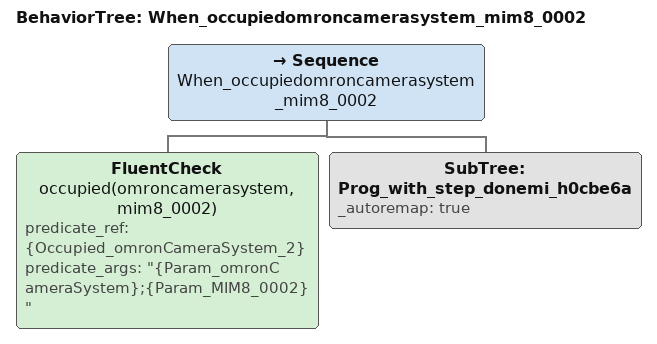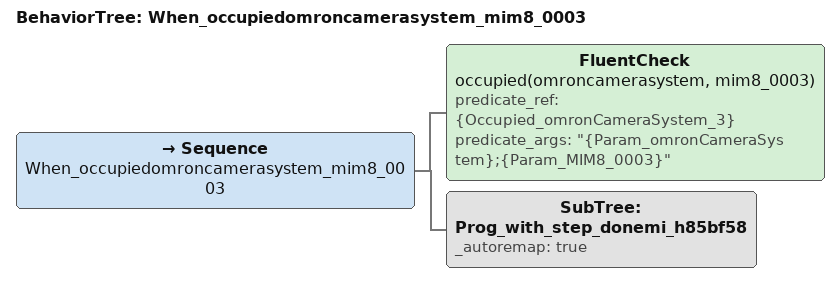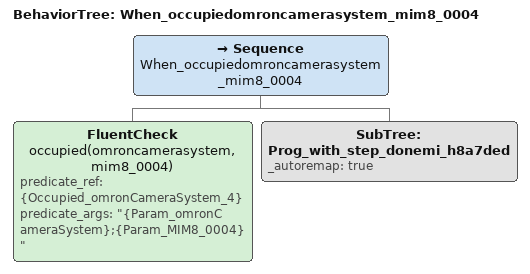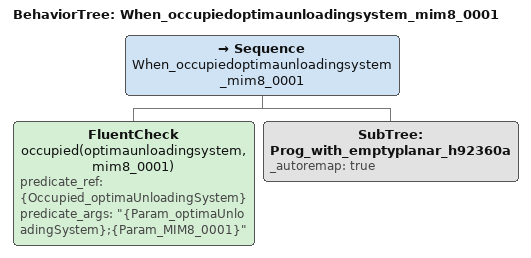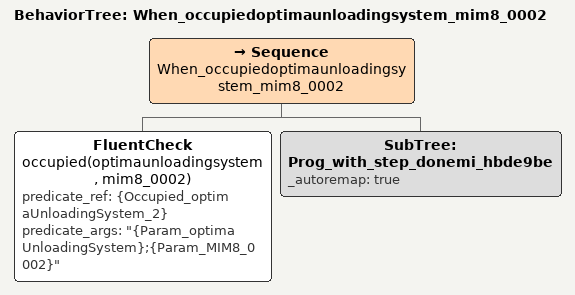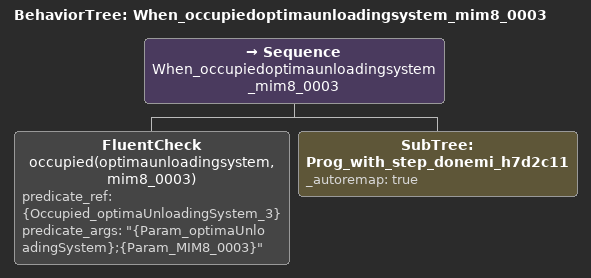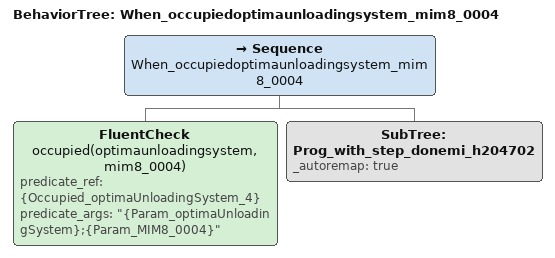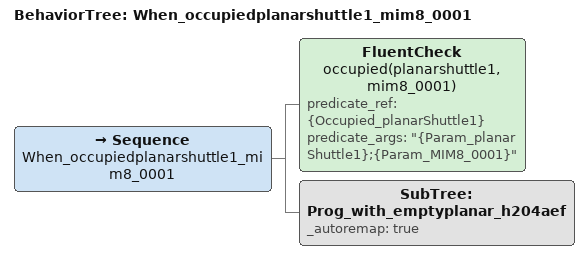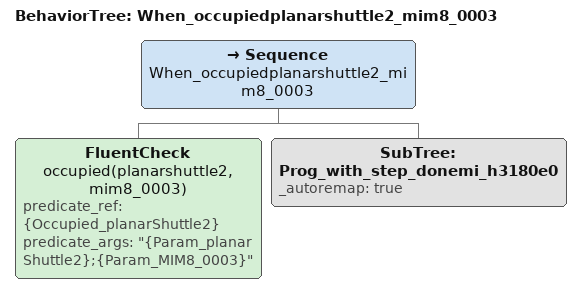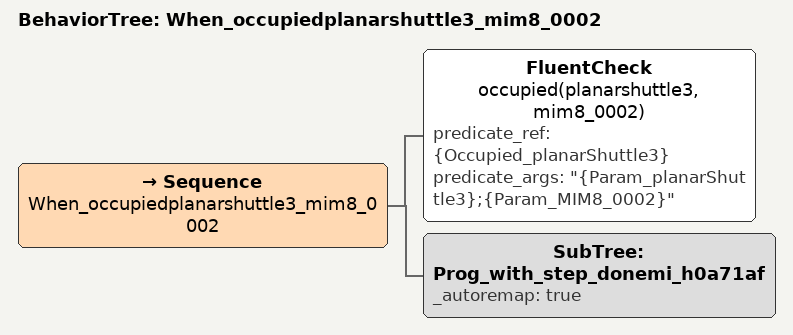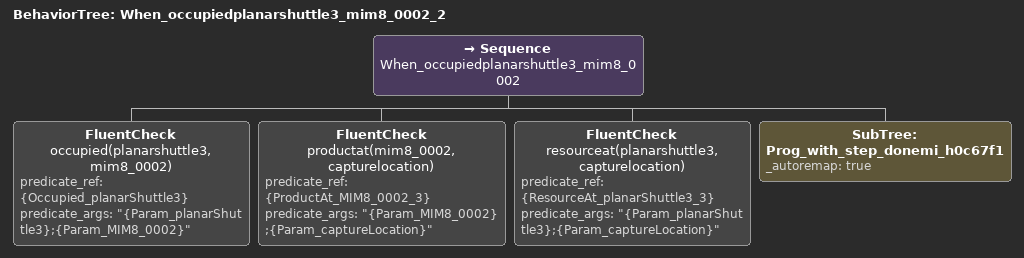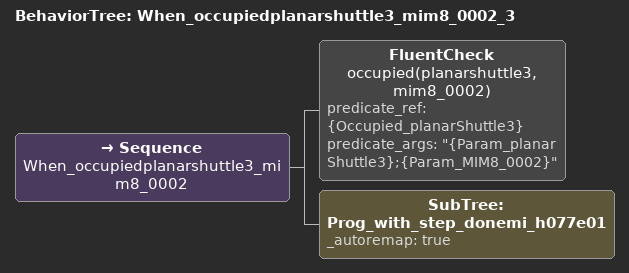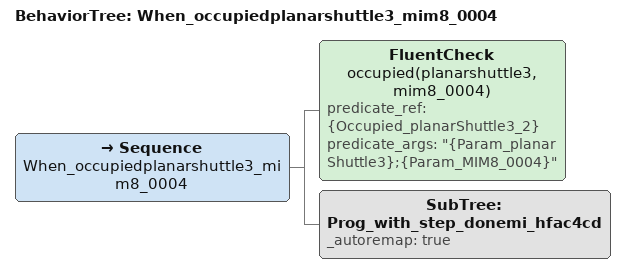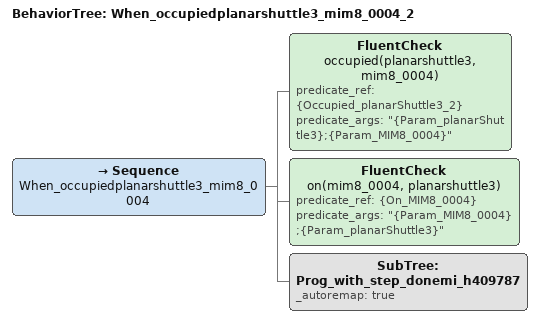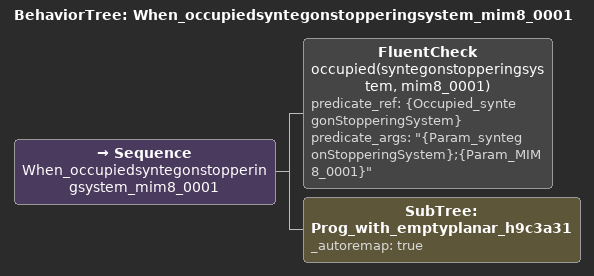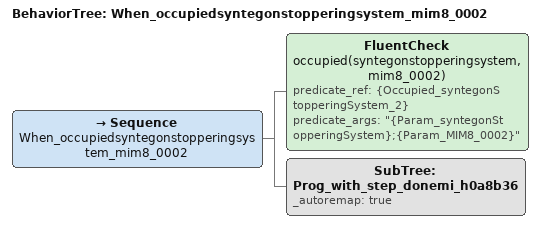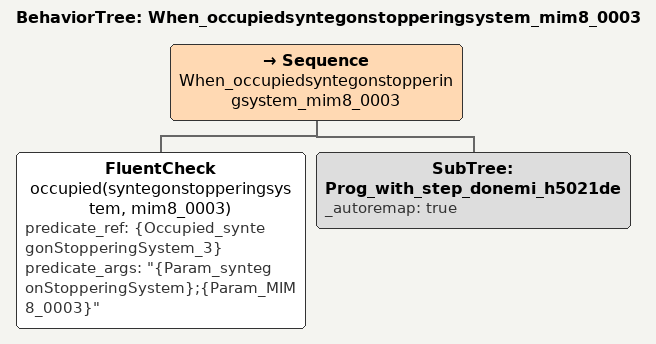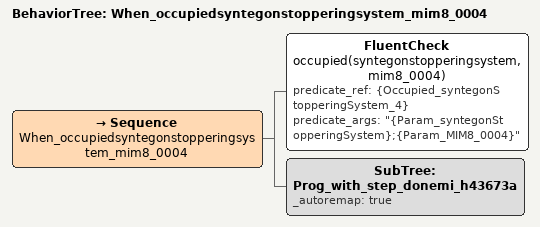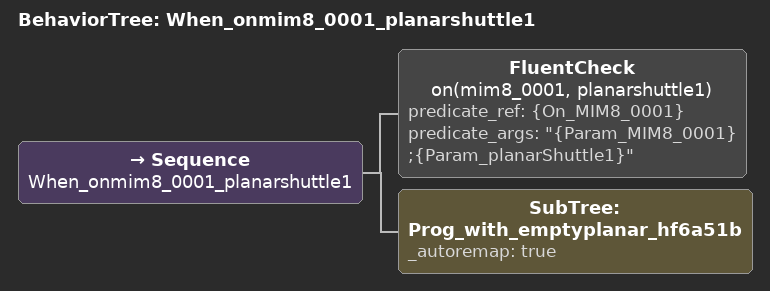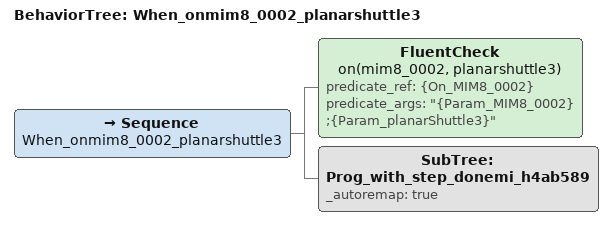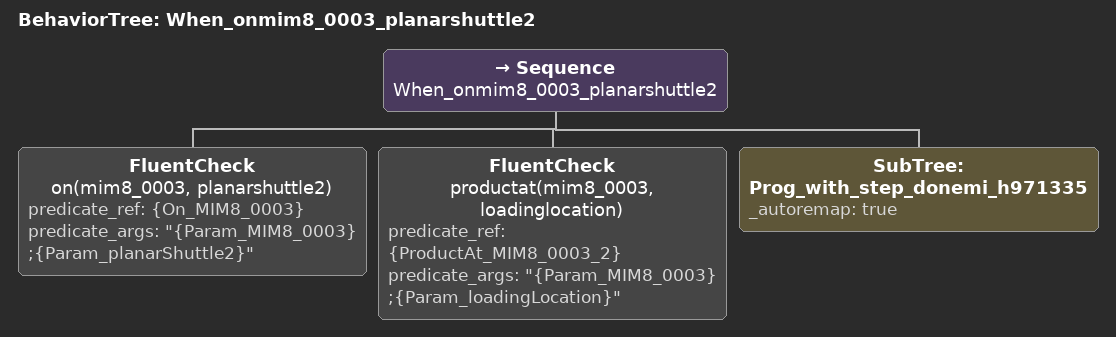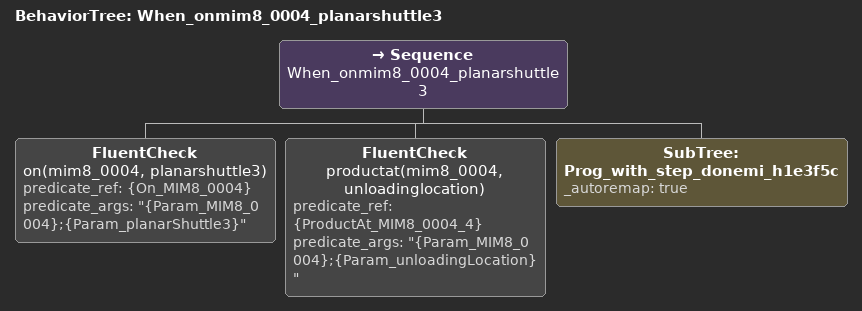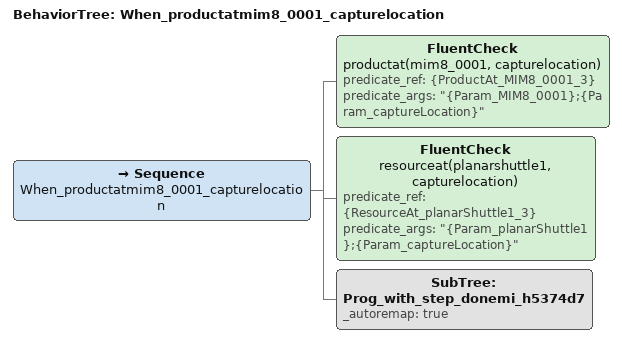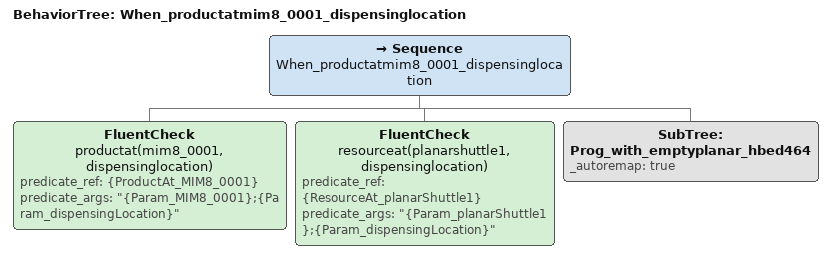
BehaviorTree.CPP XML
<BehaviorTree ID="When_occupiedomroncamerasystem_mim8_0002">
  <Sequence name="When_occupiedomroncamerasystem_mim8_0002">
    <FluentCheck name="occupied(omroncamerasystem, mim8_0002)" predicate_ref="{Occupied_omronCameraSystem_2}" predicate_args="&quot;{Param_omronCameraSystem};{Param_MIM8_0002}&quot;"/>
    <SubTree ID="Prog_with_step_donemi_h0cbe6a" _autoremap="true"/>
  </Sequence>
</BehaviorTree>

<BehaviorTree ID="When_occupiedomroncamerasystem_mim8_0003">
  <Sequence name="When_occupiedomroncamerasystem_mim8_0003">
    <FluentCheck name="occupied(omroncamerasystem, mim8_0003)" predicate_ref="{Occupied_omronCameraSystem_3}" predicate_args="&quot;{Param_omronCameraSystem};{Param_MIM8_0003}&quot;"/>
    <SubTree ID="Prog_with_step_donemi_h85bf58" _autoremap="true"/>
  </Sequence>
</BehaviorTree>

<BehaviorTree ID="When_occupiedomroncamerasystem_mim8_0004">
  <Sequence name="When_occupiedomroncamerasystem_mim8_0004">
    <FluentCheck name="occupied(omroncamerasystem, mim8_0004)" predicate_ref="{Occupied_omronCameraSystem_4}" predicate_args="&quot;{Param_omronCameraSystem};{Param_MIM8_0004}&quot;"/>
    <SubTree ID="Prog_with_step_donemi_h8a7ded" _autoremap="true"/>
  </Sequence>
</BehaviorTree>

<BehaviorTree ID="When_occupiedoptimaunloadingsystem_mim8_0001">
  <Sequence name="When_occupiedoptimaunloadingsystem_mim8_0001">
    <FluentCheck name="occupied(optimaunloadingsystem, mim8_0001)" predicate_ref="{Occupied_optimaUnloadingSystem}" predicate_args="&quot;{Param_optimaUnloadingSystem};{Param_MIM8_0001}&quot;"/>
    <SubTree ID="Prog_with_emptyplanar_h92360a" _autoremap="true"/>
  </Sequence>
</BehaviorTree>

<BehaviorTree ID="When_occupiedoptimaunloadingsystem_mim8_0002">
  <Sequence name="When_occupiedoptimaunloadingsystem_mim8_0002">
    <FluentCheck name="occupied(optimaunloadingsystem, mim8_0002)" predicate_ref="{Occupied_optimaUnloadingSystem_2}" predicate_args="&quot;{Param_optimaUnloadingSystem};{Param_MIM8_0002}&quot;"/>
    <SubTree ID="Prog_with_step_donemi_hbde9be" _autoremap="true"/>
  </Sequence>
</BehaviorTree>

<BehaviorTree ID="When_occupiedoptimaunloadingsystem_mim8_0003">
  <Sequence name="When_occupiedoptimaunloadingsystem_mim8_0003">
    <FluentCheck name="occupied(optimaunloadingsystem, mim8_0003)" predicate_ref="{Occupied_optimaUnloadingSystem_3}" predicate_args="&quot;{Param_optimaUnloadingSystem};{Param_MIM8_0003}&quot;"/>
    <SubTree ID="Prog_with_step_donemi_h7d2c11" _autoremap="true"/>
  </Sequence>
</BehaviorTree>

<BehaviorTree ID="When_occupiedoptimaunloadingsystem_mim8_0004">
  <Sequence name="When_occupiedoptimaunloadingsystem_mim8_0004">
    <FluentCheck name="occupied(optimaunloadingsystem, mim8_0004)" predicate_ref="{Occupied_optimaUnloadingSystem_4}" predicate_args="&quot;{Param_optimaUnloadingSystem};{Param_MIM8_0004}&quot;"/>
    <SubTree ID="Prog_with_step_donemi_h204702" _autoremap="true"/>
  </Sequence>
</BehaviorTree>

<BehaviorTree ID="When_occupiedplanarshuttle1_mim8_0001">
  <Sequence name="When_occupiedplanarshuttle1_mim8_0001">
    <FluentCheck name="occupied(planarshuttle1, mim8_0001)" predicate_ref="{Occupied_planarShuttle1}" predicate_args="&quot;{Param_planarShuttle1};{Param_MIM8_0001}&quot;"/>
    <SubTree ID="Prog_with_emptyplanar_h204aef" _autoremap="true"/>
  </Sequence>
</BehaviorTree>

<BehaviorTree ID="When_occupiedplanarshuttle2_mim8_0003">
  <Sequence name="When_occupiedplanarshuttle2_mim8_0003">
    <FluentCheck name="occupied(planarshuttle2, mim8_0003)" predicate_ref="{Occupied_planarShuttle2}" predicate_args="&quot;{Param_planarShuttle2};{Param_MIM8_0003}&quot;"/>
    <SubTree ID="Prog_with_step_donemi_h3180e0" _autoremap="true"/>
  </Sequence>
</BehaviorTree>

<BehaviorTree ID="When_occupiedplanarshuttle3_mim8_0002">
  <Sequence name="When_occupiedplanarshuttle3_mim8_0002">
    <FluentCheck name="occupied(planarshuttle3, mim8_0002)" predicate_ref="{Occupied_planarShuttle3}" predicate_args="&quot;{Param_planarShuttle3};{Param_MIM8_0002}&quot;"/>
    <SubTree ID="Prog_with_step_donemi_h0a71af" _autoremap="true"/>
  </Sequence>
</BehaviorTree>

<BehaviorTree ID="When_occupiedplanarshuttle3_mim8_0002_2">
  <Sequence name="When_occupiedplanarshuttle3_mim8_0002">
    <FluentCheck name="occupied(planarshuttle3, mim8_0002)" predicate_ref="{Occupied_planarShuttle3}" predicate_args="&quot;{Param_planarShuttle3};{Param_MIM8_0002}&quot;"/>
    <FluentCheck name="productat(mim8_0002, capturelocation)" predicate_ref="{ProductAt_MIM8_0002_3}" predicate_args="&quot;{Param_MIM8_0002};{Param_captureLocation}&quot;"/>
    <FluentCheck name="resourceat(planarshuttle3, capturelocation)" predicate_ref="{ResourceAt_planarShuttle3_3}" predicate_args="&quot;{Param_planarShuttle3};{Param_captureLocation}&quot;"/>
    <SubTree ID="Prog_with_step_donemi_h0c67f1" _autoremap="true"/>
  </Sequence>
</BehaviorTree>

<BehaviorTree ID="When_occupiedplanarshuttle3_mim8_0002_3">
  <Sequence name="When_occupiedplanarshuttle3_mim8_0002">
    <FluentCheck name="occupied(planarshuttle3, mim8_0002)" predicate_ref="{Occupied_planarShuttle3}" predicate_args="&quot;{Param_planarShuttle3};{Param_MIM8_0002}&quot;"/>
    <SubTree ID="Prog_with_step_donemi_h077e01" _autoremap="true"/>
  </Sequence>
</BehaviorTree>

<BehaviorTree ID="When_occupiedplanarshuttle3_mim8_0004">
  <Sequence name="When_occupiedplanarshuttle3_mim8_0004">
    <FluentCheck name="occupied(planarshuttle3, mim8_0004)" predicate_ref="{Occupied_planarShuttle3_2}" predicate_args="&quot;{Param_planarShuttle3};{Param_MIM8_0004}&quot;"/>
    <SubTree ID="Prog_with_step_donemi_hfac4cd" _autoremap="true"/>
  </Sequence>
</BehaviorTree>

<BehaviorTree ID="When_occupiedplanarshuttle3_mim8_0004_2">
  <Sequence name="When_occupiedplanarshuttle3_mim8_0004">
    <FluentCheck name="occupied(planarshuttle3, mim8_0004)" predicate_ref="{Occupied_planarShuttle3_2}" predicate_args="&quot;{Param_planarShuttle3};{Param_MIM8_0004}&quot;"/>
    <FluentCheck name="on(mim8_0004, planarshuttle3)" predicate_ref="{On_MIM8_0004}" predicate_args="&quot;{Param_MIM8_0004};{Param_planarShuttle3}&quot;"/>
    <SubTree ID="Prog_with_step_donemi_h409787" _autoremap="true"/>
  </Sequence>
</BehaviorTree>

<BehaviorTree ID="When_occupiedsyntegonstopperingsystem_mim8_0001">
  <Sequence name="When_occupiedsyntegonstopperingsystem_mim8_0001">
    <FluentCheck name="occupied(syntegonstopperingsystem, mim8_0001)" predicate_ref="{Occupied_syntegonStopperingSystem}" predicate_args="&quot;{Param_syntegonStopperingSystem};{Param_MIM8_0001}&quot;"/>
    <SubTree ID="Prog_with_emptyplanar_h9c3a31" _autoremap="true"/>
  </Sequence>
</BehaviorTree>

<BehaviorTree ID="When_occupiedsyntegonstopperingsystem_mim8_0002">
  <Sequence name="When_occupiedsyntegonstopperingsystem_mim8_0002">
    <FluentCheck name="occupied(syntegonstopperingsystem, mim8_0002)" predicate_ref="{Occupied_syntegonStopperingSystem_2}" predicate_args="&quot;{Param_syntegonStopperingSystem};{Param_MIM8_0002}&quot;"/>
    <SubTree ID="Prog_with_step_donemi_h0a8b36" _autoremap="true"/>
  </Sequence>
</BehaviorTree>

<BehaviorTree ID="When_occupiedsyntegonstopperingsystem_mim8_0003">
  <Sequence name="When_occupiedsyntegonstopperingsystem_mim8_0003">
    <FluentCheck name="occupied(syntegonstopperingsystem, mim8_0003)" predicate_ref="{Occupied_syntegonStopperingSystem_3}" predicate_args="&quot;{Param_syntegonStopperingSystem};{Param_MIM8_0003}&quot;"/>
    <SubTree ID="Prog_with_step_donemi_h5021de" _autoremap="true"/>
  </Sequence>
</BehaviorTree>

<BehaviorTree ID="When_occupiedsyntegonstopperingsystem_mim8_0004">
  <Sequence name="When_occupiedsyntegonstopperingsystem_mim8_0004">
    <FluentCheck name="occupied(syntegonstopperingsystem, mim8_0004)" predicate_ref="{Occupied_syntegonStopperingSystem_4}" predicate_args="&quot;{Param_syntegonStopperingSystem};{Param_MIM8_0004}&quot;"/>
    <SubTree ID="Prog_with_step_donemi_h43673a" _autoremap="true"/>
  </Sequence>
</BehaviorTree>

<BehaviorTree ID="When_onmim8_0001_planarshuttle1">
  <Sequence name="When_onmim8_0001_planarshuttle1">
    <FluentCheck name="on(mim8_0001, planarshuttle1)" predicate_ref="{On_MIM8_0001}" predicate_args="&quot;{Param_MIM8_0001};{Param_planarShuttle1}&quot;"/>
    <SubTree ID="Prog_with_emptyplanar_hf6a51b" _autoremap="true"/>
  </Sequence>
</BehaviorTree>

<BehaviorTree ID="When_onmim8_0002_planarshuttle3">
  <Sequence name="When_onmim8_0002_planarshuttle3">
    <FluentCheck name="on(mim8_0002, planarshuttle3)" predicate_ref="{On_MIM8_0002}" predicate_args="&quot;{Param_MIM8_0002};{Param_planarShuttle3}&quot;"/>
    <SubTree ID="Prog_with_step_donemi_h4ab589" _autoremap="true"/>
  </Sequence>
</BehaviorTree>

<BehaviorTree ID="When_onmim8_0003_planarshuttle2">
  <Sequence name="When_onmim8_0003_planarshuttle2">
    <FluentCheck name="on(mim8_0003, planarshuttle2)" predicate_ref="{On_MIM8_0003}" predicate_args="&quot;{Param_MIM8_0003};{Param_planarShuttle2}&quot;"/>
    <FluentCheck name="productat(mim8_0003, loadinglocation)" predicate_ref="{ProductAt_MIM8_0003_2}" predicate_args="&quot;{Param_MIM8_0003};{Param_loadingLocation}&quot;"/>
    <SubTree ID="Prog_with_step_donemi_h971335" _autoremap="true"/>
  </Sequence>
</BehaviorTree>

<BehaviorTree ID="When_onmim8_0004_planarshuttle3">
  <Sequence name="When_onmim8_0004_planarshuttle3">
    <FluentCheck name="on(mim8_0004, planarshuttle3)" predicate_ref="{On_MIM8_0004}" predicate_args="&quot;{Param_MIM8_0004};{Param_planarShuttle3}&quot;"/>
    <FluentCheck name="productat(mim8_0004, unloadinglocation)" predicate_ref="{ProductAt_MIM8_0004_4}" predicate_args="&quot;{Param_MIM8_0004};{Param_unloadingLocation}&quot;"/>
    <SubTree ID="Prog_with_step_donemi_h1e3f5c" _autoremap="true"/>
  </Sequence>
</BehaviorTree>

<BehaviorTree ID="When_productatmim8_0001_capturelocation">
  <Sequence name="When_productatmim8_0001_capturelocation">
    <FluentCheck name="productat(mim8_0001, capturelocation)" predicate_ref="{ProductAt_MIM8_0001_3}" predicate_args="&quot;{Param_MIM8_0001};{Param_captureLocation}&quot;"/>
    <FluentCheck name="resourceat(planarshuttle1, capturelocation)" predicate_ref="{ResourceAt_planarShuttle1_3}" predicate_args="&quot;{Param_planarShuttle1};{Param_captureLocation}&quot;"/>
    <SubTree ID="Prog_with_step_donemi_h5374d7" _autoremap="true"/>
  </Sequence>
</BehaviorTree>

<BehaviorTree ID="When_productatmim8_0001_dispensinglocation">
  <Sequence name="When_productatmim8_0001_dispensinglocation">
    <FluentCheck name="productat(mim8_0001, dispensinglocation)" predicate_ref="{ProductAt_MIM8_0001}" predicate_args="&quot;{Param_MIM8_0001};{Param_dispensingLocation}&quot;"/>
    <FluentCheck name="resourceat(planarshuttle1, dispensinglocation)" predicate_ref="{ResourceAt_planarShuttle1}" predicate_args="&quot;{Param_planarShuttle1};{Param_dispensingLocation}&quot;"/>
    <SubTree ID="Prog_with_emptyplanar_hbed464" _autoremap="true"/>
  </Sequence>
</BehaviorTree>
